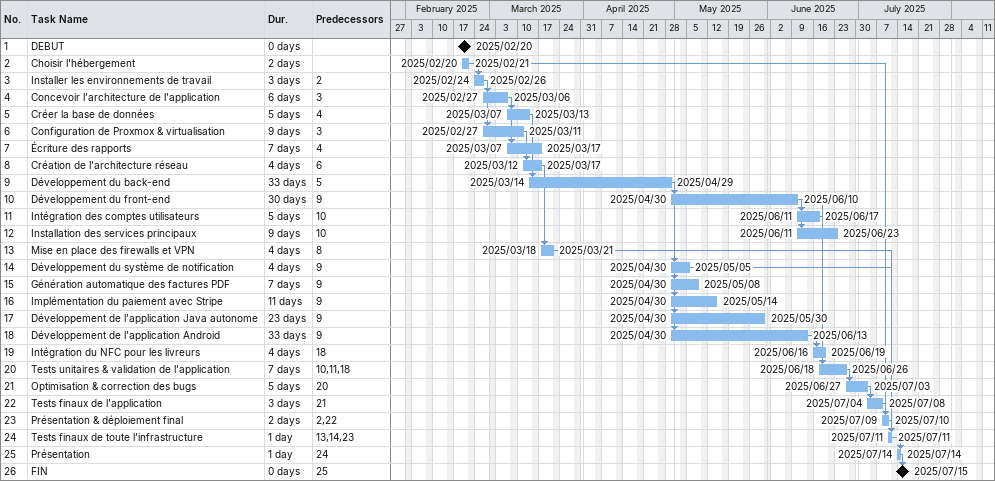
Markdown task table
| ID | Task | Duration | Start | Finish | Predecessors |
|---|---|---|---|---|---|
| 1 | DEBUT | 0d | 2025-02-20 | 2025-02-20 |  |
| 2 | Choisir l'hébergement | 2d | 2025-02-20 | 2025-02-21 |  |
| 3 | Installer les environnements de travail | 3d | 2025-02-24 | 2025-02-26 | 2 |
| 4 | Concevoir l’architecture de l’application | 6d | 2025-02-27 | 2025-03-06 | 3 |
| 5 | Créer la base de données | 5d | 2025-03-07 | 2025-03-13 | 4 |
| 6 | Configuration de Proxmox & virtualisation | 9d | 2025-02-27 | 2025-03-11 | 3 |
| 7 | Écriture des rapports | 7d | 2025-03-07 | 2025-03-17 | 4 |
| 8 | Création de l’architecture réseau | 4d | 2025-03-12 | 2025-03-17 | 6 |
| 9 | Développement du back-end | 33d | 2025-03-14 | 2025-04-29 | 5 |
| 10 | Développement du front-end | 30d | 2025-04-30 | 2025-06-10 | 9 |
| 11 | Intégration des comptes utilisateurs | 5d | 2025-06-11 | 2025-06-17 | 10 |
| 12 | Installation des services principaux | 9d | 2025-06-11 | 2025-06-23 | 10 |
| 13 | Mise en place des firewalls et VPN | 4d | 2025-03-18 | 2025-03-21 | 8 |
| 14 | Développement du système de notification | 4d | 2025-04-30 | 2025-05-05 | 9 |
| 15 | Génération automatique des factures PDF | 7d | 2025-04-30 | 2025-05-08 | 9 |
| 16 | Implémentation du paiement avec Stripe | 11d | 2025-04-30 | 2025-05-14 | 9 |
| 17 | Développement de l’application Java autonome | 23d | 2025-04-30 | 2025-05-30 | 9 |
| 18 | Développement de l’application Android | 33d | 2025-04-30 | 2025-06-13 | 9 |
| 19 | Intégration du NFC pour les livreurs | 4d | 2025-06-16 | 2025-06-19 | 18 |
| 20 | Tests unitaires & validation de l’application | 7d | 2025-06-18 | 2025-06-26 | 10, 11, 18 |
| 21 | Optimisation & correction des bugs | 5d | 2025-06-27 | 2025-07-03 | 20 |
| 22 | Tests finaux de l'application | 3d | 2025-07-04 | 2025-07-08 | 21 |
| 23 | Présentation & déploiement final | 2d | 2025-07-09 | 2025-07-10 | 2, 22 |
| 24 | Tests finaux de toute l’infrastructure | 1d | 2025-07-11 | 2025-07-11 | 13, 14, 23 |
| 25 | Présentation | 1d | 2025-07-14 | 2025-07-14 | 24 |
| 26 | FIN | 0d | 2025-07-15 | 2025-07-15 | 25 |
